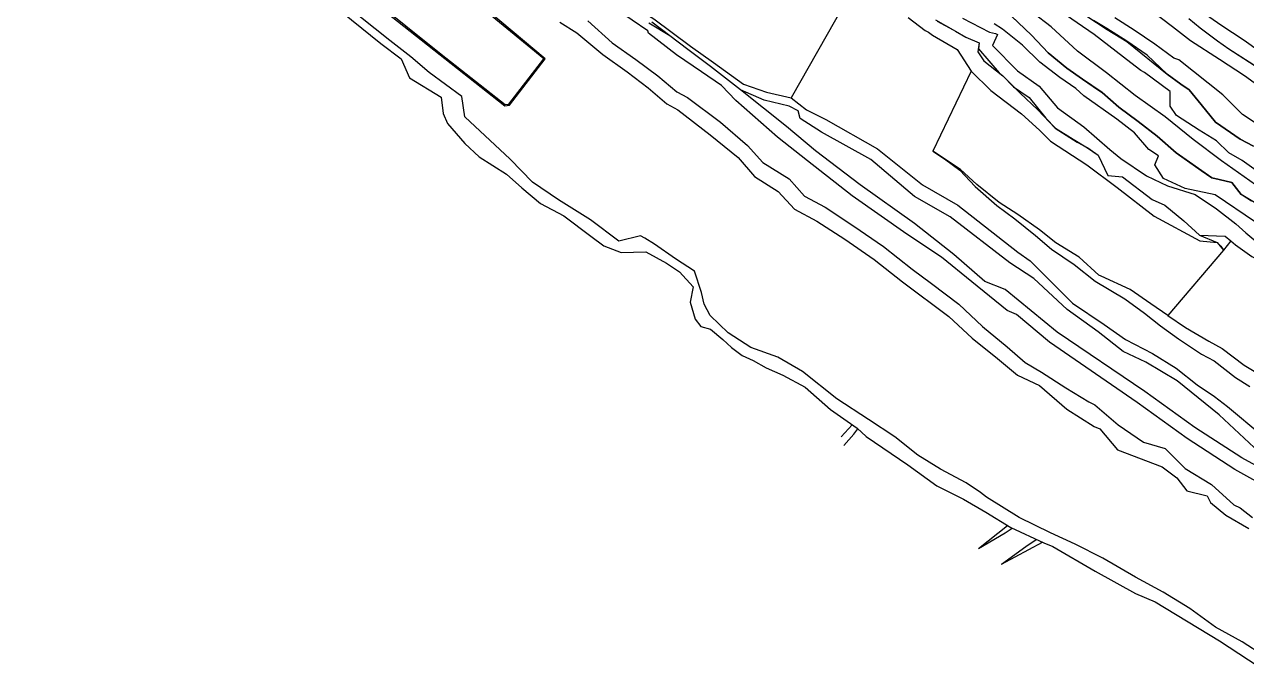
# Model space of a CAD drawing. Extents: x 102606 to 105048, y 81391 to 83586.
# Drawn here: x 103650.7 to 104139, y 81596.9 to 81855.8 of the extents above; entities that cross this region are included whole.
import ezdxf

# ---------------------------------------------------------------- set-up
doc = ezdxf.new("R2010")
doc.units = 0

msp = doc.modelspace()

# ---------------------------------------------------------------- linework, layer by layer
at = {"layer": 'BLG$310$FAKT', "color": 3}
for points in [[(104119.992654, 81861.751804, 0), (104128.783206, 81855.604777, 0), (104138.007584, 81849.499441, 0), (104149.402477, 81841.352684, 0)], [(104115.901821, 81858.139557, 0), (104120.476507, 81854.478331, 0), (104127.386739, 81849.247828, 0), (104131.873388, 81846.066166, 0), (104142.020047, 81839.572537, 0)]]:
    msp.add_polyline3d(points, dxfattribs=at)
at = {"layer": 'BLG$320$FAKT', "color": 5}
for points in [[(104101.154, 81861.164, 0), (104109.43, 81854.92, 0), (104116.59, 81849.38, 0), (104128.242808, 81841.877789, 0), (104138.14, 81835.42, 0), (104145.89, 81829.78, 0)], [(104115.901821, 81858.139557, 0), (104120.476507, 81854.478331, 0), (104127.386739, 81849.247828, 0), (104131.873388, 81846.066166, 0), (104143.435, 81838.667, 0)]]:
    msp.add_polyline3d(points, dxfattribs=at)
at = {"layer": 'BLG$330$FAKT', "color": 6}
for points in [[(104141.819337, 81807.136124, 0), (104136.491396, 81809.915142, 0), (104126.591728, 81816.719126, 0), (104120.890438, 81823.837268, 0), (104116.135185, 81829.615663, 0), (104112.801275, 81831.877318, 0), (104107.270369, 81835.85597, 0), (104099.294413, 81843.532927, 0), (104091.131121, 81849.035125, 0), (104083.221043, 81854.16143, 0), (104077.807542, 81857.382313, 0)], [(104152.212646, 81810.052709, 0), (104137.348226, 81819.840732, 0), (104129.522991, 81827.645825, 0), (104117.823729, 81836.967743, 0), (104111.899518, 81841.703737, 0), (104110.013441, 81842.37417, 0), (104102.386103, 81847.945201, 0), (104094.083118, 81853.52321, 0), (104086.377414, 81858.484552, 0)]]:
    msp.add_polyline3d(points, dxfattribs=at)
at = {"layer": 'BLG$340$FAKT', "color": 32}
for points in [[(104146.583, 81794.825, 0), (104137.241, 81801.386, 0), (104131.897, 81804.445, 0), (104127.031, 81809.251, 0), (104120.065, 81813.565, 0), (104111.024, 81819.443, 0), (104108.449, 81823.092, 0), (104108.546, 81829.025, 0), (104098.185, 81836.568, 0), (104096.793, 81837.379, 0), (104092.833293, 81840.466211, 0), (104078.14, 81851.74, 0), (104062.42, 81862.54, 0)], [(104075.137935, 81859.131366, 0), (104083.365921, 81853.740617, 0), (104091.206764, 81848.941369, 0), (104107.270369, 81835.85597, 0), (104112.801275, 81831.877317, 0), (104116.135185, 81829.615663, 0), (104120.890438, 81823.837268, 0), (104126.591728, 81816.719126, 0), (104136.491396, 81809.915142, 0), (104141.819337, 81807.136124, 0)]]:
    msp.add_polyline3d(points, dxfattribs=at)
at = {"layer": 'BLG$350$FAKT', "color": 40}
for points in [[(104151.647951, 81785.301699, 0), (104129.057823, 81801.275979, 0), (104117.69706, 81809.832711, 0), (104106.465183, 81818.871575, 0), (104094.519755, 81827.432472, 0), (104083.00598, 81836.476085, 0), (104071.47305, 81845.153993, 0), (104060.963544, 81854.775177, 0), (104046.24098, 81866.187282, 0)], [(104045.24975, 81859.004931, 0), (104053.016469, 81851.530299, 0), (104059.737518, 81844.46785, 0), (104067.250528, 81838.358438, 0), (104073.428496, 81833.96261, 0), (104079.817535, 81829.578926, 0), (104081.337034, 81828.536359, 0), (104087.916743, 81822.736428, 0), (104095.732733, 81817.03366, 0), (104103.305597, 81811.122967, 0), (104110.852949, 81804.535092, 0), (104120.933344, 81797.502908, 0), (104120.935724, 81797.501248, 0), (104125.173001, 81794.545281, 0), (104128.099024, 81793.864959, 0), (104133.156995, 81792.688944, 0), (104136.90542, 81787.891718, 0), (104137.205704, 81787.708179, 0), (104141.039702, 81785.364782, 0)]]:
    msp.add_polyline3d(points, dxfattribs=at)
at = {"layer": 'BLG$360$FAKT', "color": 3}
for points in [[(104144.166102, 81783.45388, 0), (104136.90542, 81787.891718, 0), (104133.156995, 81792.688944, 0), (104128.099024, 81793.864959, 0), (104125.173001, 81794.545281, 0), (104110.852949, 81804.535092, 0), (104103.305597, 81811.122967, 0), (104095.732733, 81817.03366, 0), (104087.916743, 81822.736428, 0), (104081.337034, 81828.536359, 0), (104073.428496, 81833.96261, 0), (104067.250528, 81838.358438, 0), (104059.737518, 81844.46785, 0), (104053.016469, 81851.530299, 0), (104045.126077, 81859.123953, 0), (104042.351719, 81861.109058, 0), (104034.299366, 81870.057486, 0), (104015.290591, 81885.277164, 0), (104010.308732, 81888.155457, 0)], [(104142.649806, 81776.768382, 0), (104126.512779, 81787.657614, 0), (104114.451737, 81790.270852, 0), (104105.856347, 81794.193163, 0), (104102.422295, 81799.710448, 0), (104103.817615, 81803.348018, 0), (104099.900937, 81805.762028, 0), (104094.267665, 81812.439155, 0), (104087.169, 81818.003, 0), (104073.95, 81827.213, 0), (104070.814, 81830.129, 0), (104064.448, 81834.524, 0), (104056.461, 81840.698, 0), (104049.474, 81847.513, 0), (104041.423, 81853.923, 0), (104038.155, 81855.995, 0)]]:
    msp.add_polyline3d(points, dxfattribs=at)
at = {"layer": 'BLG$370$FAKT', "color": 5}
for points in [[(104015.408419, 81857.062254, 0), (104021.758047, 81853.578773, 0), (104022.766884, 81853.081171, 0), (104026.88684, 81850.672045, 0), (104032.218741, 81848.483114, 0), (104031.870508, 81845.981999, 0), (104040.196547, 81836.514235, 0), (104041.679252, 81835.291798, 0), (104045.925296, 81830.914409, 0), (104052.10499, 81826.545604, 0), (104058.77457, 81818.389915, 0), (104062.698857, 81814.297607, 0), (104069.784558, 81809.941895, 0), (104075.503582, 81806.547262, 0), (104079.74177, 81803.554435, 0), (104083.513383, 81795.478148, 0), (104089.469362, 81794.910657, 0), (104101.353663, 81785.846802, 0), (104106.365019, 81783.581436, 0), (104113.925356, 81777.353053, 0), (104120.242238, 81771.583368, 0), (104130.486456, 81771.193752, 0), (104132.760862, 81769.298069, 0), (104129.823, 81765.566, 0), (104107.526958, 81739.520581, 0), (104114.66121, 81734.751849, 0), (104123.908955, 81729.328233, 0), (104129.310649, 81726.380682, 0), (104138.016383, 81719.67543, 0), (104143.418341, 81716.431197, 0)], [(104025.516926, 81858.289527, 0), (104036.314852, 81852.707844, 0), (104038.671279, 81852.142663, 0), (104039.461791, 81851.793873, 0), (104037.505925, 81847.361019, 0), (104047.463752, 81837.292911, 0), (104056.202411, 81831.078456, 0), (104063.451618, 81822.51031, 0), (104074.014784, 81814.923664, 0), (104084.36158, 81805.878045, 0), (104088.806675, 81802.187875, 0), (104099.095247, 81795.259604, 0), (104107.485117, 81791.245097, 0), (104118.50348, 81787.913929, 0), (104127.046482, 81782.133766, 0), (104134.679607, 81776.126603, 0), (104138.660812, 81772.474678, 0), (104144.304629, 81767.858733, 0)], [(104132.760862, 81769.298069, 0), (104134.588781, 81767.774527, 0), (104141.131262, 81763.135109, 0), (104152.663212, 81757.536095, 0), (104198.107346, 81725.526244, 0)]]:
    msp.add_polyline3d(points, dxfattribs=at)
at = {"layer": 'BLG$380$FAKT', "color": 6}
for points in [[(104003.815184, 81858.506036, 0), (104010.591704, 81853.371421, 0), (104011.914512, 81852.744744, 0), (104013.475687, 81851.546908, 0), (104023.416253, 81845.740398, 0), (104028.910934, 81837.126758, 0), (104013.681775, 81805.18059, 0), (104018.303146, 81802.137755, 0), (104024.478541, 81797.526574, 0), (104030.511182, 81791.104071, 0), (104039.278761, 81783.400973, 0), (104046.392531, 81778.076192, 0), (104054.61009, 81771.466694, 0), (104061.063128, 81765.983071, 0), (104070.103583, 81759.821349, 0), (104078.527192, 81753.174625, 0), (104090.361478, 81746.134923, 0), (104098.185412, 81740.419481, 0), (104104.594832, 81735.413359, 0), (104111.774558, 81730.145723, 0), (104120.957084, 81724.111964, 0), (104126.062733, 81721.40066, 0), (104134.648581, 81714.737626, 0), (104140.371883, 81711.162882, 0)], [(104014.693255, 81857.632882, 0), (104021.758047, 81853.578773, 0), (104022.766884, 81853.081171, 0), (104026.88684, 81850.672045, 0), (104032.218741, 81848.483114, 0), (104031.679057, 81844.836404, 0), (104033.999108, 81841.295574, 0), (104041.657118, 81835.308628, 0), (104048.4855, 81828.341013, 0), (104055.65706, 81821.715288, 0), (104062.529687, 81814.330914, 0), (104071.347588, 81808.721816, 0), (104075.56268, 81806.51531, 0), (104079.74177, 81803.554435, 0), (104083.513383, 81795.478148, 0), (104089.469362, 81794.910657, 0), (104101.353663, 81785.846802, 0), (104106.365019, 81783.581436, 0), (104113.925356, 81777.353053, 0), (104120.212342, 81771.611469, 0), (104127.202, 81768.702, 0), (104128.703048, 81767.153753, 0), (104129.823, 81765.566, 0), (104107.526958, 81739.520581, 0), (104114.66121, 81734.751849, 0), (104123.908955, 81729.328233, 0), (104129.310649, 81726.380682, 0), (104138.016383, 81719.67543, 0), (104143.418341, 81716.431197, 0)], [(104028.910934, 81837.126758, 0), (104036.851, 81829.396, 0), (104049.026, 81820.033, 0), (104056.291, 81813.521, 0), (104060.671, 81809.18, 0), (104075.186, 81799.691, 0), (104087.259843, 81790.608869, 0), (104102.067113, 81779.228723, 0), (104120.392308, 81769.355244, 0), (104127.202, 81768.702, 0), (104129.823, 81765.566, 0)], [(104107.526958, 81739.520581, 0), (104100.779379, 81744.172504, 0), (104092.497292, 81749.911298, 0), (104080.963175, 81755.21071, 0), (104079.964342, 81755.673515, 0), (104072.153659, 81762.775864, 0), (104062.839974, 81768.52814, 0), (104056.277584, 81773.681428, 0), (104047.644239, 81779.91055, 0), (104040.213195, 81784.700561, 0), (104031.19994, 81791.903072, 0), (104024.760636, 81797.885969, 0), (104013.681775, 81805.18059, 0)]]:
    msp.add_polyline3d(points, dxfattribs=at)
at = {"layer": 'BLG$390$FAKT', "color": 32}
for points in [[(103948.937813, 81887.220515, 0), (103953.667653, 81882.201384, 0), (103959.329905, 81877.498477, 0), (103970.186712, 81870.191146, 0), (103978.055795, 81863.517728, 0), (103957.0042, 81826.503562, 0), (103963.231213, 81821.618716, 0), (103970.917921, 81817.871517, 0), (103991.554668, 81806.070123, 0), (104009.501537, 81791.644953, 0), (104023.654086, 81783.591953, 0), (104047.599218, 81764.834104, 0), (104052.558732, 81761.3981, 0), (104057.037923, 81756.759609, 0), (104069.513483, 81744.507371, 0), (104082.065525, 81735.857048, 0), (104090.630456, 81729.891209, 0), (104101.36359, 81724.281834, 0), (104110.821846, 81718.425329, 0), (104119.274578, 81711.822253, 0), (104126.198704, 81707.142706, 0), (104131.336207, 81703.222523, 0), (104145.050784, 81691.695101, 0)], [(103866.201497, 81883.494924, 0), (103874.604871, 81878.399261, 0), (103882.48337, 81872.06264, 0), (103894.360593, 81863.006792, 0), (103902.171812, 81857.976486, 0), (103916.823481, 81847.163678, 0), (103926.026786, 81840.607673, 0), (103937.969026, 81831.966458, 0), (103947.137314, 81828.68422, 0), (103957.0042, 81826.503562, 0)], [(104142.110762, 81686.835234, 0), (104128.107259, 81699.882188, 0), (104122.436755, 81704.403008, 0), (104111.232749, 81713.4487, 0), (104098.72, 81720.85, 0), (104089.725474, 81725.083848, 0), (104079.675321, 81732.929081, 0), (104067.289811, 81741.951455, 0), (104053.968449, 81754.32255, 0), (104044.395383, 81760.487626, 0), (104020.559665, 81778.979538, 0), (104006.320361, 81787.041083, 0), (103988.864571, 81801.835275, 0), (103969.212882, 81812.787861, 0), (103960.639, 81818.149, 0), (103959.802, 81821.273, 0), (103956.247912, 81823.081566, 0), (103946.233717, 81825.549509, 0), (103936.731978, 81829.619503, 0), (103924.824088, 81838.932498, 0), (103915.792084, 81845.741246, 0), (103901.310777, 81856.72853, 0)]]:
    msp.add_polyline3d(points, dxfattribs=at)
at = {"layer": 'BLG$400$FAKT', "color": 40}
for points in [[(104151.98, 81668.2, 0), (104134.37, 81678.03, 0), (104115.24, 81690.36, 0), (104095.27, 81704.75, 0), (104060.274976, 81728.806262, 0), (104047.081666, 81739.884652, 0), (104043.4, 81741.55, 0), (104029.26, 81752.9, 0), (104017.15, 81762.88, 0), (104003.240945, 81771.964225, 0), (103981.382797, 81787.336194, 0), (103963.573513, 81801.292038, 0), (103951.559723, 81810.77481, 0), (103934.949471, 81825.363387, 0), (103929.21391, 81831.365474, 0), (103921.176853, 81836.823418, 0), (103911.276868, 81843.591732, 0), (103900.03642, 81852.305583, 0), (103899.716244, 81853.239445, 0), (103887.19, 81861.77, 0)], [(104154.390241, 81673.16383, 0), (104137.133968, 81682.632399, 0), (104118.288173, 81694.830206, 0), (104098.398262, 81709.209121, 0), (104063.304945, 81732.893756, 0), (104042.499923, 81749.881489, 0), (104034.419125, 81753.145368, 0), (104021.998187, 81763.829726, 0), (104006.299685, 81776.232292, 0), (103984.646891, 81791.749916, 0), (103966.81302, 81805.355757, 0), (103955.155816, 81815.061755, 0), (103936.731978, 81829.619503, 0), (103924.824088, 81838.932498, 0), (103915.792084, 81845.741246, 0), (103908.576963, 81851.182851, 0), (103900.181339, 81856.28587, 0)]]:
    msp.add_polyline3d(points, dxfattribs=at)
at = {"layer": 'BLG$410$FAKT', "color": 3}
for points in [[(103864.663427, 81856.72977, 0), (103871.421432, 81852.460254, 0), (103881.723943, 81843.763004, 0), (103891.465096, 81836.882666, 0), (103899.933306, 81830.433135, 0), (103907.41122, 81824.074054, 0), (103911.7, 81821.63, 0), (103924.7, 81811.66, 0), (103935.85, 81802.64, 0), (103942.361553, 81795.088571, 0), (103951.910308, 81789.032049, 0), (103958.310047, 81781.958639, 0), (103967.295389, 81777.175374, 0), (103978.49107, 81769.967659, 0), (103990.16781, 81761.843352, 0), (104001.553707, 81753.003435, 0), (104019.992211, 81739.164495, 0), (104029.359226, 81730.40899, 0), (104039.426291, 81722.382808, 0), (104047.422315, 81715.684538, 0), (104056.23, 81711.54, 0), (104067.25, 81702.12, 0), (104078.1, 81695.13, 0), (104080.33, 81694.24, 0), (104087.42, 81685.91, 0), (104105.27, 81679.04, 0), (104111.09, 81674.66, 0), (104115.14, 81669.48, 0), (104123.22, 81667.42, 0), (104124.56, 81664.81, 0), (104130.73, 81659.74, 0), (104139.93, 81654.42, 0)], [(103875.835432, 81857.281963, 0), (103885.523504, 81848.473521, 0), (103894.985505, 81841.723623, 0), (103903.736777, 81835.236805, 0), (103911.309819, 81828.838032, 0), (103915.560045, 81826.663158, 0), (103928.755927, 81816.808873, 0), (103939.593939, 81807.410319, 0), (103945.782556, 81800.574411, 0), (103956.176487, 81794.092694, 0), (103962.355861, 81787.153561, 0), (103970.648552, 81782.835103, 0), (103982.039441, 81775.214854, 0), (103993.985079, 81767.049356, 0), (104005.440066, 81758.052564, 0), (104013.112773, 81752.265437, 0), (104024.057046, 81744.000385, 0), (104033.522365, 81735.162106, 0), (104043.396756, 81727.053867, 0), (104050.524416, 81720.783405, 0), (104057.015193, 81716.834479, 0), (104066.815291, 81710.592508, 0), (104075.964205, 81705.03547, 0), (104078.433416, 81703.803177, 0), (104087.739872, 81695.89817, 0), (104097.797827, 81688.939837, 0), (104106.500008, 81686.362131, 0), (104114.442008, 81678.342836, 0), (104125.052159, 81671.956631, 0), (104133.86694, 81663.842565, 0), (104136.514282, 81662.654578, 0), (104141.426999, 81658.770654, 0)]]:
    msp.add_polyline3d(points, dxfattribs=at)
at = {"layer": 'BLG$420$FAKT', "color": 5}
for points in [[(103650.665075, 81981.885881, 0), (103662.44993, 81967.890738, 0), (103675.453958, 81956.915137, 0), (103692.975357, 81941.237042, 0), (103719.028411, 81922.760692, 0), (103817.180941, 81843.924655, 0), (103842.821718, 81823.754043, 0), (103844.230873, 81823.92802, 0), (103858.238028, 81842.029734, 0), (103809.425218, 81882.114052, 0), (103762.088808, 81923.529055, 0), (103736.485274, 81942.231636, 0), (103711.751599, 81963.861126, 0), (103691.006931, 81983.338563, 0), (103680.051703, 81995.630768, 0), (103673.136788, 82003.166123, 0)], [(103792.785032, 81862.560817, 0), (103842.681559, 81823.251247, 0), (103844.486645, 81823.478743, 0), (103858.68222, 81842.080851, 0), (103810.12303, 81882.940386, 0)], [(103765.47, 81870.52, 0), (103793.02, 81848.18, 0), (103801.15, 81842.02, 0), (103804.54, 81834.51, 0), (103817.237924, 81826.711155, 0), (103817.98, 81820.27, 0), (103819.77, 81816.26, 0), (103826.59, 81808.2, 0), (103832.32, 81802.88, 0), (103843.23, 81796.03, 0), (103849.36, 81790.49, 0), (103856.83, 81784.32, 0), (103866.19, 81779.29, 0), (103877.02, 81771.27, 0), (103882.2, 81767.3, 0), (103889.15, 81764.63, 0), (103898.987576, 81764.937133, 0), (103907.29, 81760.46, 0), (103912.439553, 81756.944331, 0), (103917.88, 81751.01, 0), (103916.62, 81744.86, 0), (103918.66, 81738.01, 0), (103920.94, 81735.12, 0), (103924.87, 81734.05, 0), (103929.68, 81729.92, 0), (103933.21, 81726.68, 0), (103937.5, 81723.54, 0), (103941.9, 81721.58, 0), (103947.01, 81718.62, 0), (103953.77, 81715.7, 0), (103962.66, 81710.88, 0), (103972.71, 81701.95, 0), (103983.44, 81694.49, 0), (103986.99, 81691.12, 0), (104003.62, 81679.8, 0), (104015.31, 81671.49, 0), (104025.88, 81666.18, 0), (104034.87, 81661.01, 0), (104044.78, 81654.78, 0), (104057.99, 81648.68, 0), (104061.62, 81647.3, 0), (104078.54, 81637.39, 0), (104094.58, 81628.5, 0), (104102.51, 81625.19, 0), (104128.17, 81609.54, 0), (104147.54, 81596.89, 0)], [(104145.851402, 81603.586328, 0), (104137.305258, 81609.14581, 0), (104126.537542, 81615.073151, 0), (104116.311981, 81622.481877, 0), (104105.714988, 81629.039765, 0), (104094.621882, 81635.037367, 0), (104081.635032, 81642.598491, 0), (104070.517284, 81648.210481, 0), (104060.713855, 81652.756436, 0), (104048.11855, 81658.832199, 0), (104035.126332, 81666.93543, 0), (104032.708203, 81668.832145, 0), (104026.951232, 81672.672117, 0), (104016.713824, 81678.144694, 0), (104007.592391, 81683.753968, 0), (103998.512251, 81691.100262, 0), (103987.878313, 81698.024226, 0), (103975.305509, 81706.219, 0), (103961.556345, 81717.12948, 0), (103951.704054, 81722.828831, 0), (103940.892603, 81726.717337, 0), (103931.879065, 81732.603942, 0), (103924.739602, 81739.485231, 0), (103922.315896, 81743.989693, 0), (103921.25173, 81748.642493, 0), (103918.369493, 81757.226591, 0), (103910.809944, 81762.189081, 0), (103902.375002, 81767.998003, 0), (103898.503461, 81770.417716, 0), (103896.87, 81771.34, 0), (103888.170805, 81769.19908, 0), (103876.9123, 81777.75262, 0), (103864.114276, 81785.760099, 0), (103853.69613, 81792.712326, 0), (103844.710049, 81801.901025, 0), (103826.67259, 81818.830832, 0), (103825.50481, 81827.000424, 0), (103812.429344, 81836.647258, 0), (103805.004148, 81842.8165, 0), (103796.612823, 81849.411823, 0), (103773.934567, 81867.654996, 0)], [(103981.365102, 81695.853768, 0), (103977.066, 81691.035, 0)], [(103978.084196, 81687.627422, 0), (103982.087, 81692.155, 0), (103983.691333, 81694.270871, 0)], [(104043.541172, 81655.558799, 0), (104031.95, 81646.37, 0)], [(104045.402837, 81654.492392, 0), (104042.53, 81652.57, 0), (104031.95, 81646.37, 0)], [(104041.09, 81640.13, 0), (104050.81, 81647.29, 0), (104054.967592, 81650.075661, 0)], [(104041.09, 81640.13, 0), (104057.50105, 81648.905783, 0)]]:
    msp.add_polyline3d(points, dxfattribs=at)

doc.saveas('drawing.dxf')
